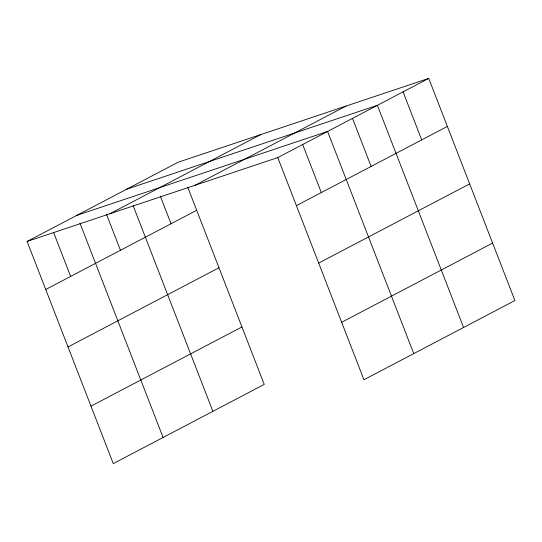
<?xml version="1.0" encoding="UTF-8"?>
<svg xmlns="http://www.w3.org/2000/svg" width="542" height="542" viewBox="0 0 542 542"><rect width="100%" height="100%" fill="white"/><g stroke="black" fill="none" stroke-linecap="round" stroke-linejoin="round"><path stroke-width="0.81" d="M187.837 187.451L264.232 384.407L113.264 463.606L27.1 241.454L178.067 162.254L428.736 78.394L514.9 300.546L363.933 379.746L277.768 157.593L428.736 78.394M109.823 213.778L260.783 134.579M195.045 185.269L346.013 106.063M45.731 289.489L196.699 210.289M296.399 205.628L447.367 126.428M68.021 346.948L218.982 267.748M318.682 263.087L469.65 183.887M90.981 406.148L241.949 326.948M341.65 322.287L492.61 243.087M126.74 189.178L377.401 105.317L463.573 327.476M76.917 215.316L327.585 131.455L413.756 353.608M27.1 241.454L277.768 157.593M403.065 91.855L421.703 139.89M352.496 118.386L371.128 166.421M302.673 144.524L321.311 192.559M160.344 196.19L171.035 223.751M133.149 205.716L212.904 411.337M106.408 214.063L120.46 250.282M79.972 223.196L163.088 437.469M53.536 232.322L70.643 276.42"/></g></svg>
